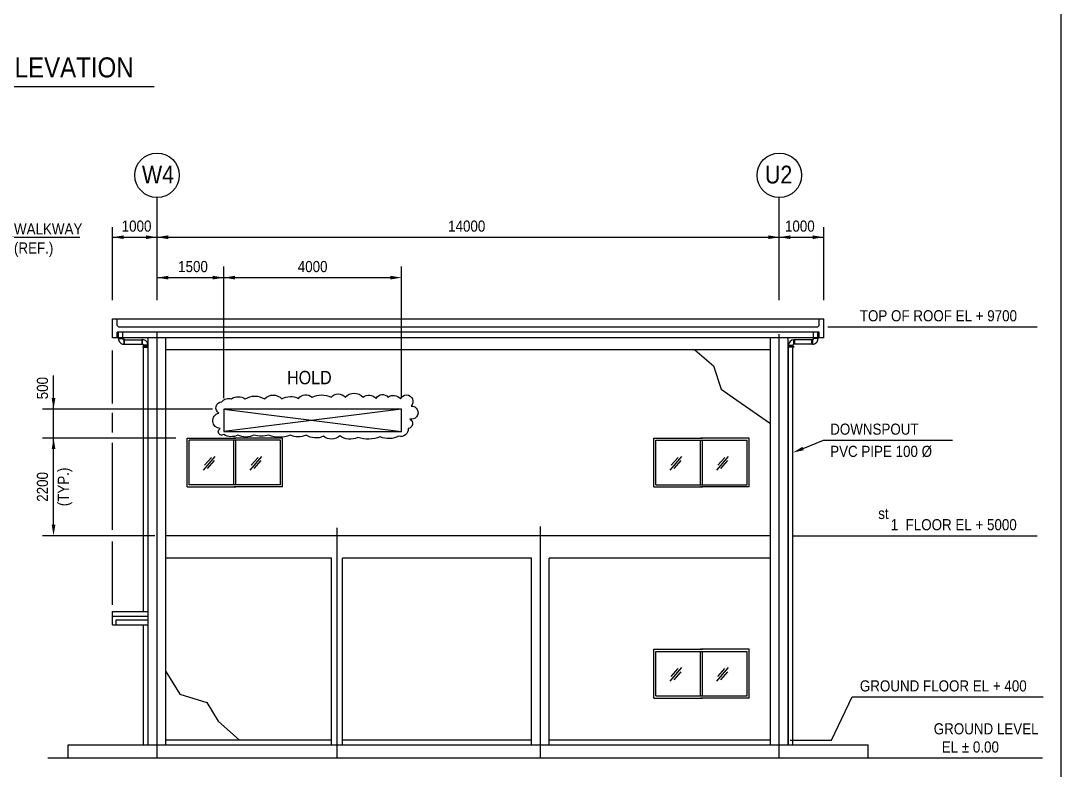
# Model space of a CAD drawing. Extents: x 300 to 83919, y 300 to 58945.
# Drawn here: x 60244 to 83652, y 10668 to 27526 of the extents above; entities that cross this region are included whole.
import ezdxf
from ezdxf.enums import TextEntityAlignment as Align

# ---------------------------------------------------------------- set-up
doc = ezdxf.new("R2010")
doc.units = 0
doc.header["$LTSCALE"] = 1000
for name, pattern in [('CENTER', [0]), ('HIDDEN', [0]), ('HIDDEN2', [0])]:
    doc.linetypes.add(name, pattern=pattern)
doc.layers.get('0').update_dxf_attribs({"linetype": 'CONTINUOUS'})
for name, color, linetype in [('AS', 6, 'CENTER'), ('DIM', 2, 'CONTINUOUS'), ('DN', 4, 'CONTINUOUS'), ('FORM', 1, 'CONTINUOUS')]:
    doc.layers.add(name, color=color, linetype=linetype)

msp = doc.modelspace()

# ---------------------------------------------------------------- linework, layer by layer
at = {"color": 0}
for p, q in [((62310.47988139433, 20820.71857775996), (78310.47988139435, 20820.71857775996)), ((62310.47988139433, 20390.71857775997), (62310.47988139433, 20820.71857775996)), ((62410.47988139433, 20670.71857775997), (62410.47988139431, 20820.71857775996)), ((62410.47988139433, 20670.71857775997), (62440.47988139433, 20640.71857775997)), ((78210.47988139435, 20670.71857775997), (78180.47988139435, 20640.71857775997)), ((78210.47988139435, 20670.71857775997), (78210.47988139436, 20820.71857775996)), ((78310.47988139435, 20390.71857775997), (78310.47988139435, 20820.71857775996)), ((78310.47988139435, 20390.71857775997), (62310.47988139433, 20390.71857775997)), ((62410.47988139436, 20390.71857775997), (62410.47988139434, 20520.71857775996)), ((62440.47988139432, 20391.81943735413), (62440.47988139433, 20520.71857775997)), ((62540.47988139432, 20391.81943735414), (62540.47988139433, 20520.71857775997)), ((63110.47988139433, 11240.71857775997), (63110.47988139433, 20390.71857775997)), ((63510.47988139433, 11240.71857775997), (63510.47988139435, 20390.71857775997)), ((77110.47988139436, 11240.71857775997), (77110.47988139438, 20390.71857775997)), ((77510.47988139436, 11240.71857775997), (77510.47988139435, 20390.71857775997)), ((78080.47988139433, 20391.81943735414), (78080.47988139433, 20520.71857775997)), ((78180.47988139433, 20391.81943735413), (78180.47988139433, 20520.71857775997)), ((78210.47988139432, 20390.71857775997), (78210.47988139433, 20520.71857775996)), ((62580.47988139431, 20351.81943735413), (62966.57710294138, 20351.81943735413)), ((62580.47988139431, 20251.81943735413), (62966.57710294138, 20251.81943735414)), ((62987.30285490277, 20200.50363748504), (62987.30285490277, 20185.50363748504)), ((63110.47988139433, 20200.50363748502), (62987.30285490277, 20200.50363748504)), ((62987.30285490277, 20185.50363748504), (63110.47988139433, 20185.50363748504)), ((63004.42703413943, 20185.50363748504), (63004.42703413943, 20200.50363748504)), ((63006.57710294138, 20200.50363748504), (63006.57710294138, 20211.81943735413)), ((63006.57710294143, 14240.71857775998), (63006.57710294138, 20185.50363748502)), ((63106.57710294138, 20200.50363748502), (63106.57710294138, 20211.81943735413)), ((63106.57710294143, 14240.71857775998), (63106.57710294138, 20185.50363748502)), ((63108.72717174336, 20185.50363748504), (63108.72717174336, 20200.50363748504)), ((77510.47988139436, 20200.50363748502), (77633.65690788592, 20200.50363748504)), ((77633.65690788592, 20185.50363748504), (77510.47988139436, 20185.50363748504)), ((77512.23259104532, 20185.50363748504), (77512.23259104532, 20200.50363748504)), ((77514.38265984731, 20200.50363748502), (77514.38265984731, 20211.81943735413)), ((77514.38265984724, 11240.71857775997), (77514.38265984731, 20185.50363748502)), ((77614.38265984731, 20200.50363748504), (77614.38265984731, 20211.81943735413)), ((77614.38265984724, 11240.71857775997), (77614.38265984731, 20185.50363748502)), ((77616.53272864927, 20185.50363748504), (77616.53272864927, 20200.50363748504)), ((77633.65690788592, 20200.50363748504), (77633.65690788592, 20185.50363748504)), ((78040.47988139433, 20351.81943735413), (77654.38265984731, 20351.81943735413)), ((78040.47988139433, 20251.81943735413), (77654.38265984731, 20251.81943735414)), ((77110.47988139438, 20120.71857775997), (63510.47988139433, 20120.71857775997)), ((63985.4798813943, 18140.71857775997), (65085.47988139428, 18140.71857775997)), ((63985.4798813943, 17040.71857775997), (63985.4798813943, 18140.71857775997)), ((66085.4798813943, 18090.71857775997), (64035.47988139429, 18090.71857775997)), ((64035.47988139431, 17090.71857775997), (64035.47988139429, 18090.71857775997)), ((66135.47988139432, 18140.71857775997), (65035.47988139431, 18140.71857775997)), ((65035.47988139431, 17090.71857775997), (65035.47988139432, 18090.71857775997)), ((65085.47988139431, 17090.71857775997), (65085.47988139432, 18090.71857775997)), ((66085.4798813943, 17090.71857775997), (66085.4798813943, 18090.71857775997)), ((66135.47988139432, 17040.71857775997), (66135.47988139432, 18140.71857775997)), ((74485.47988139435, 18140.71857775997), (75585.47988139435, 18140.71857775997)), ((74485.47988139435, 17040.71857775997), (74485.47988139435, 18140.71857775997)), ((74535.47988139435, 18090.71857775997), (76585.47988139436, 18090.71857775997)), ((74535.47988139435, 17090.71857775997), (74535.47988139435, 18090.71857775997)), ((76635.47988139436, 18140.71857775997), (75535.47988139438, 18140.71857775997)), ((75535.47988139435, 17090.71857775997), (75535.47988139435, 18090.71857775997)), ((75585.47988139435, 17090.71857775997), (75585.47988139435, 18090.71857775997)), ((76585.47988139436, 17090.71857775997), (76585.47988139436, 18090.71857775997)), ((76635.47988139436, 17040.71857775997), (76635.47988139436, 18140.71857775997)), ((64351.62504113735, 17418.34724245035), (64617.53334275266, 17728.57359433488)), ((64379.85197445119, 17528.10820179394), (64531.64239755506, 17705.19702874846)), ((64447.53497539092, 17453.41262860208), (64601.48185510054, 17633.01732159663)), ((65401.62504113735, 17418.34724245035), (65667.53334275266, 17728.57359433488)), ((65429.85197445119, 17528.10820179394), (65581.64239755506, 17705.19702874846)), ((65497.53497539092, 17453.41262860208), (65651.48185510054, 17633.01732159663)), ((74851.6250411374, 17418.34724245035), (75117.53334275271, 17728.57359433488)), ((74879.85197445125, 17528.10820179394), (75031.64239755512, 17705.19702874846)), ((74947.53497539097, 17453.41262860208), (75101.48185510059, 17633.01732159663)), ((75901.6250411374, 17418.34724245035), (76167.53334275271, 17728.57359433488)), ((75929.85197445125, 17528.10820179394), (76081.64239755512, 17705.19702874846)), ((75997.53497539097, 17453.41262860208), (76151.48185510059, 17633.01732159663)), ((66085.4798813943, 17090.71857775997), (64035.47988139431, 17090.71857775997)), ((74535.47988139435, 17090.71857775997), (76585.47988139436, 17090.71857775997)), ((63985.4798813943, 17040.71857775997), (65085.4798813943, 17040.71857775997)), ((66135.47988139432, 17040.71857775997), (65035.47988139431, 17040.71857775997)), ((74485.47988139435, 17040.71857775997), (75585.47988139435, 17040.71857775997)), ((76635.47988139436, 17040.71857775997), (75535.47988139436, 17040.71857775997)), ((77110.47988139438, 15940.71857775999), (63510.47988139434, 15940.71857775997)), ((67235.47988139435, 15440.71857775996), (63510.47988139434, 15440.71857775996)), ((67235.47988139436, 11240.71857775997), (67235.47988139435, 15440.71857775996)), ((67485.47988139436, 11240.71857775997), (67485.47988139436, 15440.71857775996)), ((71735.47988139435, 15440.71857775997), (67485.47988139436, 15440.71857775996)), ((71735.47988139436, 11240.71857775997), (71735.47988139436, 15440.71857775997)), ((77110.47988139438, 15440.71857775998), (72135.47988139436, 15440.71857775997)), ((72135.47988139436, 11240.71857775997), (72135.47988139436, 15440.71857775998)), ((62310.47988139432, 13940.71857775997), (63110.47988139433, 13940.71857775997)), ((63006.57710294146, 11240.71857775997), (63006.57710294144, 13940.71857775997)), ((63106.57710294146, 11240.71857775997), (63106.57710294144, 13940.71857775997)), ((74485.47988139435, 13390.71857775997), (75585.47988139435, 13390.71857775997)), ((74485.47988139435, 12290.71857775997), (74485.47988139435, 13390.71857775997)), ((76635.47988139436, 13390.71857775997), (75535.47988139438, 13390.71857775997)), ((76635.47988139436, 12290.71857775997), (76635.47988139436, 13390.71857775997)), ((74535.47988139435, 13340.71857775997), (76585.47988139436, 13340.71857775997)), ((74535.47988139435, 12340.71857775997), (74535.47988139435, 13340.71857775997)), ((75535.47988139435, 12340.71857775997), (75535.47988139435, 13340.71857775997)), ((75585.47988139435, 12340.71857775997), (75585.47988139435, 13340.71857775997)), ((76585.47988139436, 12340.71857775997), (76585.47988139436, 13340.71857775997)), ((74851.6250411374, 12668.34724245036), (75117.53334275271, 12978.57359433488)), ((74879.85197445125, 12778.10820179394), (75031.64239755512, 12955.19702874846)), ((74947.53497539097, 12703.41262860208), (75101.48185510059, 12883.01732159663)), ((75901.6250411374, 12668.34724245036), (76167.53334275271, 12978.57359433488)), ((75929.85197445125, 12778.10820179394), (76081.64239755512, 12955.19702874846)), ((75997.53497539097, 12703.41262860208), (76151.48185510059, 12883.01732159663)), ((74485.47988139435, 12290.71857775997), (75585.47988139435, 12290.71857775997)), ((74535.47988139435, 12340.71857775997), (76585.47988139436, 12340.71857775997)), ((76635.47988139436, 12290.71857775997), (75535.47988139436, 12290.71857775997)), ((61310.47988139435, 10940.71857775997), (61310.47988139435, 11240.71857775997)), ((61310.47988139435, 11240.71857775997), (79310.47988139435, 11240.71857775997)), ((79310.47988139435, 10940.71857775997), (79310.47988139435, 11240.71857775997)), ((61310.47988139435, 10940.71857775997), (61310.47988139435, 11040.71857775997)), ((79310.47988139435, 10940.71857775997), (79310.47988139435, 11040.71857775997)), ((83235.57462203997, 10940.71857775997), (60854.60312691352, 10940.71857775997))]:
    msp.add_line(p, q, dxfattribs=at)
at = {"color": 0, "linetype": 'HIDDEN'}
for p, q in [((62440.47988139433, 20640.71857775997), (78180.47988139435, 20640.71857775997)), ((78210.47988139432, 20520.71857775996), (62410.47988139434, 20520.71857775997)), ((67235.47988139436, 11340.71857775999), (63510.47988139433, 11340.71857775999)), ((71735.47988139436, 11340.71857775999), (67485.47988139436, 11340.71857775999)), ((77110.47988139435, 11340.71857775997), (72135.47988139436, 11340.71857775997))]:
    msp.add_line(p, q, dxfattribs=at)
at = {"color": 0, "linetype": 'HIDDEN2'}
for p, q in [((62310.47988139432, 14130.71857775998), (63106.57710294143, 14130.71857775998)), ((62390.47988139432, 14050.71857775998), (63106.57710294143, 14050.71857775998)), ((62390.47988139432, 13940.71857775997), (62390.47988139432, 14050.71857775998))]:
    msp.add_line(p, q, dxfattribs=at)
at = {"color": 0}
for points in [[(62438.32981259235, 20376.81943735414), (62542.62995019626, 20376.81943735414), (62542.62995019626, 20391.81943735414), (62438.32981259235, 20391.81943735414)], [(78182.62995019631, 20376.81943735414), (78078.32981259239, 20376.81943735414), (78078.32981259239, 20391.81943735414), (78182.62995019631, 20391.81943735414)], [(62580.47988139432, 20249.66936855218), (62580.47988139432, 20353.96950615609), (62565.47988139432, 20353.96950615609), (62565.47988139432, 20249.66936855218)], [(62966.57710294139, 20353.96950615609), (62966.57710294139, 20249.66936855218), (62981.57710294139, 20249.66936855218), (62981.57710294139, 20353.96950615609)], [(63108.72717174335, 20226.81943735413), (63004.42703413944, 20226.81943735413), (63004.42703413944, 20211.81943735413), (63108.72717174335, 20211.81943735413)], [(77512.23259104534, 20226.81943735413), (77616.53272864924, 20226.81943735413), (77616.53272864924, 20211.81943735413), (77512.23259104534, 20211.81943735413)], [(77654.3826598473, 20353.96950615609), (77654.3826598473, 20249.66936855218), (77639.3826598473, 20249.66936855218), (77639.3826598473, 20353.96950615609)], [(78040.47988139433, 20249.66936855218), (78040.47988139433, 20353.96950615609), (78055.47988139433, 20353.96950615609), (78055.47988139433, 20249.66936855218)], [(68810.47988139433, 18790.71857775998), (64810.47988139433, 18790.71857775997), (64810.47988139434, 18290.71857775997), (68810.47988139433, 18290.71857775997)]]:
    msp.add_lwpolyline(points, close=True, dxfattribs=at)
msp.add_lwpolyline([(62310.47988139432, 13940.71857775997), (62310.47988139432, 14240.71857775997), (63110.47988139433, 14240.71857775997)], dxfattribs=at)
for centre in [(62995.8649445211, 20193.00363748504), (77625.0948182676, 20193.00363748504)]:
    msp.add_circle(centre, 1.616076984253596, dxfattribs=at)
for centre, radius, start, end in [((62565.47988139432, 20376.81943735414), 125, 179.9999999999999, 270), ((62565.47988139432, 20376.81943735414), 25, 179.9999999999999, 270), ((78055.47988139433, 20376.81943735414), 25, 270, 5.088887490341627e-14), ((78055.47988139433, 20376.81943735414), 125, 270, 5.088887490341627e-14), ((62981.57710294139, 20226.81943735413), 125, 359.9999999999999, 90), ((62981.57710294139, 20226.81943735413), 25, 359.9999999999999, 90), ((77639.3826598473, 20226.81943735413), 125, 90, 180), ((77639.3826598473, 20226.81943735413), 25, 90, 180)]:
    msp.add_arc(centre, radius, start, end, dxfattribs=at)
at = {"layer": 'AS', "color": 0}
for p, q in [((63310.47988139433, 10940.71857775997), (63310.47988139433, 20524.3084162462)), ((77310.47988139432, 10940.71857775997), (77310.47988139435, 20478.46679353567)), ((64810.47988139433, 18790.71857775997), (68810.47988139433, 18290.71857775997)), ((68810.47988139433, 18790.71857775997), (64810.47988139433, 18290.71857775997)), ((71935.47988139436, 10940.71857775997), (71935.47988139436, 16152.097813959)), ((67360.47988139436, 10940.71857775997), (67360.47988139436, 16117.93276708092))]:
    msp.add_line(p, q, dxfattribs=at)
at = {"layer": 'DIM', "color": 0}
for p, q in [((57822.87101600741, 26050.93277956253), (63243.12961713932, 26050.93277956253)), ((63310.47988139433, 21241.80098480357), (63310.47988139434, 23551.29958785783)), ((77310.47988139436, 21241.80098480357), (77310.47988139436, 23551.29958785783)), ((62310.47988139433, 21241.80098480357), (62310.47988139434, 22880.30787950182)), ((78310.47988139433, 21241.80098480357), (78310.47988139433, 22880.30787950182)), ((59685.61327990532, 22657.55383787731), (61570.323486885, 22657.55383787732)), ((62310.47988139433, 22657.55383787731), (78310.47988139433, 22657.55383787731)), ((64810.47988139433, 19040.71857775997), (64810.47988139433, 21998.03636993156)), ((68810.47988139433, 19040.71857775998), (68810.47988139433, 21998.03636993156)), ((63310.47988139434, 21748.03636993156), (68560.47988139433, 21748.03636993156)), ((78400.00063501575, 20640.71857775997), (83111.58469830899, 20640.71857775997)), ((62310.47988139433, 18916.80110795172), (62310.47988139433, 20109.24021367612)), ((60980.9313559131, 16190.71857775997), (60980.9313559131, 19546.31026006091)), ((64560.47988139433, 18790.71857775997), (60730.9313559131, 18790.71857775997)), ((62310.47988139433, 18266.77989689715), (62310.47988139433, 18710.69679606471)), ((63735.4798813943, 18140.71857775997), (60730.9313559131, 18140.71857775997)), ((63735.4798813943, 18140.71857775997), (60730.9313559131, 18140.71857775997)), ((62310.47988139433, 16078.90382554695), (62310.47988139433, 18028.96730961662)), ((77846.38192761126, 17905.25075541039), (78306.65335561025, 18090.04807906772)), ((78306.65335561027, 18090.04807906772), (81210.40198853976, 18090.04807906772)), ((63260.47988139433, 15940.71857775997), (60730.9313559131, 15940.71857775997)), ((77616.41149136415, 15940.71857775997), (83111.58469830899, 15940.71857775997)), ((62310.47988139433, 14386.70763000308), (62310.47988139433, 15809.38281377886)), ((78486.91254702835, 11340.71857775997), (78948.34906500191, 12315.08541560613)), ((78948.34906500191, 12315.08541560613), (83247.89983513411, 12315.08541560613)), ((77554.26883538143, 11340.71857775997), (78486.91254702835, 11340.71857775997))]:
    msp.add_line(p, q, dxfattribs=at)
msp.add_lwpolyline([(64769.20737326753, 18952.6228877304, -0.3629950114270591), (64982.71517593066, 19019.30802701459, -0.3302858185203974), (65289.63275222429, 19019.30802701459, -0.2951642664670978), (65729.99277849264, 19019.30802701459, -0.4580293253815425), (66116.97590296871, 19019.30802701459, -0.2606497915167467), (66490.6146065027, 19032.6449355962, -0.4292839016201351), (66797.53218279633, 19059.31905094748, -0.2295180933315781), (67224.5477881226, 19059.31905094748, -0.4681795595007081), (67544.80958986431, 19059.31905094748, -0.434378046984094), (67945.13693978844, 19059.31905094748, -0.417805236047878), (68238.710290634, 19032.6449355962, -0.5414086584927437), (68505.59519058342, 19059.31905094748, -0.4140551117009578), (68785.82412048691, 19019.30802701459, -1.205366416277375), (69026.0205695402, 18859.26378218896, -1.147741509629458), (68999.33211864406, 18565.84955698303, -0.7208827745064016), (68959.29924680584, 18352.4573796429, -0.5237914187440561), (68745.7914441427, 18179.0763753297, -0.2241202830389123), (68332.1198687705, 18165.73931765406, -0.173956263753798), (67825.0387152618, 18152.40225997841, -0.2888220522694015), (67424.71156083167, 18192.41328391132, -0.3720027129150139), (67051.07266180367, 18179.0763753297, -0.2589981154319638), (66664.08973282162, 18205.75034158696, -0.2295933253383269), (66303.7952547357, 18205.75034158696, -0.1965331986142301), (65823.40255212314, 18205.75034158696, -0.1472556318386531), (65489.79652493336, 18205.75034158696, -0.2399149047506649), (65129.50185135345, 18205.75034158696, -0.2624712315579125), (64809.24004961174, 18219.0873992626, -1.057637963818063), (64729.17469692331, 18352.4573796429, -0.8774152575591664), (64702.48624602718, 18699.21968645737, -0.7640505892374201), (64769.20737326753, 18952.6228877304, -0.1140036441303065)], format="xyb", dxfattribs=at)
for centre in [(63310.47988139434, 24051.29958785783), (77310.47988139436, 24051.29958785783)]:
    msp.add_circle(centre, 500, dxfattribs=at)
for points in [[(62560.47988139434, 22699.22050454398), (62560.47988139434, 22615.88717121064), (62310.47988139434, 22657.55383787731)], [(63060.47988139434, 22699.22050454398), (63060.47988139434, 22615.88717121064), (63310.47988139434, 22657.55383787731)], [(63560.47988139434, 22699.22050454398), (63560.47988139434, 22615.88717121064), (63310.47988139434, 22657.55383787731)], [(77060.47988139435, 22699.22050454398), (77060.47988139435, 22615.88717121064), (77310.47988139435, 22657.55383787731)], [(77060.47988139436, 22699.22050454398), (77060.47988139436, 22615.88717121064), (77310.47988139436, 22657.55383787731)], [(77560.47988139435, 22699.22050454398), (77560.47988139435, 22615.88717121064), (77310.47988139435, 22657.55383787731)], [(78060.47988139435, 22699.22050454398), (78060.47988139435, 22615.88717121064), (78310.47988139435, 22657.55383787731)], [(63560.47988139433, 21789.70303659824), (63560.47988139433, 21706.3697032649), (63310.47988139433, 21748.03636993157)], [(64560.47988139433, 21789.70303659823), (64560.47988139433, 21706.3697032649), (64810.47988139433, 21748.03636993156)], [(65060.47988139433, 21789.70303659823), (65060.47988139433, 21706.3697032649), (64810.47988139433, 21748.03636993156)], [(68560.47988139433, 21789.70303659823), (68560.47988139433, 21706.3697032649), (68810.47988139433, 21748.03636993156)], [(60939.26468924643, 19040.71857775997), (61022.59802257976, 19040.71857775997), (60980.9313559131, 18790.71857775997)], [(60939.26468924643, 17890.71857775997), (61022.59802257976, 17890.71857775997), (60980.9313559131, 18140.71857775997)], [(77861.90640627219, 17866.58421078306), (77830.85744895032, 17943.91730003771), (77614.38265984727, 17812.10388344479)], [(60939.26468924643, 16190.71857775997), (61022.59802257976, 16190.71857775997), (60980.9313559131, 15940.71857775997)]]:
    msp.add_solid(points, dxfattribs=at)
at = {"layer": 'DN', "color": 0}
for points in [[(75407.98284994673, 20120.71857775997), (75829.37257610519, 19764.55912751231), (76004.95171015432, 19238.1773227368), (76356.10978269314, 18992.53238653958), (77110.47988139438, 18466.15058176407)], [(63510.47988139436, 12889.83288638999), (63822.59698083702, 12379.98148168326), (64428.45421325503, 12188.78709920351), (64683.55192327755, 11774.53281526017), (65161.86039846401, 11340.71857775991)]]:
    msp.add_lwpolyline(points, dxfattribs=at)
at = {"layer": 'FORM', "color": 0}
msp.add_line((83652.44755244756, 300), (83652.44755244756, 58945.11723195994), dxfattribs=at)

# ---------------------------------------------------------------- texts
at = {"layer": 'DIM', "color": 0, "width": 0.9}
for s, height, p in [('WEST ELEVATION', 450, (58028.49872055077, 26252.44732805802)), ('W4', 400, (62969.49697238641, 23867.09873608719)), ('U2', 400, (76986.63982952929, 23867.09873608719)), ('WALKWAY', 250, (60090.93803024979, 22719.81013889541)), ('(REF.)', 250, (60090.93803024979, 22291.23871032399))]:
    msp.add_text(s, height=height, dxfattribs=at).set_placement(p)
for s, height, p in [('1000', 250, (62848.78283211998, 22907.55383787731)), ('14000', 250, (70276.80993588264, 22907.55383787725)), ('1000', 250, (77772.1769306687, 22907.55383787731)), ('1500', 250, (64118.47988139433, 21998.03636993156)), ('TOP OF ROOF EL + 9700', 250, (80890.15886142068, 20890.71857775998)), ('HOLD', 300, (66737.36237435948, 19500.87987054524)), ('st', 250, (79652.98553440327, 16441.16525096741)), ('1  FLOOR EL + 5000', 250, (81235.25861213985, 16190.71857775998)), ('GROUND FLOOR EL + 400', 250, (80999.47911004158, 12565.08541560613)), ('GROUND LEVEL', 250, (81963.95500114745, 11598.91800978851)), ('EL %%P 0.00', 250, (81608.80654456365, 11190.71857775998))]:
    msp.add_text(s, height=height, dxfattribs=at).set_placement(p, align=Align.MIDDLE)
msp.add_text('4000', height=250, dxfattribs=at).set_placement((66810.47988139433, 21998.03636993156), align=Align.MIDDLE_CENTER)
for s, p in [('500', (60730.9313559131, 19262.6232638236)), ('(TYP.)', (61230.9313559131, 17040.71857775997))]:
    msp.add_text(s, height=250, rotation=90, dxfattribs=at).set_placement(p, align=Align.MIDDLE)
msp.add_text('DOWNSPOUT', height=250, rotation=359.9999999999972, dxfattribs=at).set_placement((78455.01971209692, 18340.04807906772), align=Align.MIDDLE_LEFT)
msp.add_text('PVC PIPE 100 %%C', height=250, dxfattribs=at).set_placement((78455.01971209692, 17840.04807906772), align=Align.MIDDLE_LEFT)
msp.add_text('2200', height=250, rotation=90, dxfattribs=at).set_placement((60730.9313559131, 17040.71857775997), align=Align.MIDDLE_CENTER)

doc.saveas('drawing.dxf')
